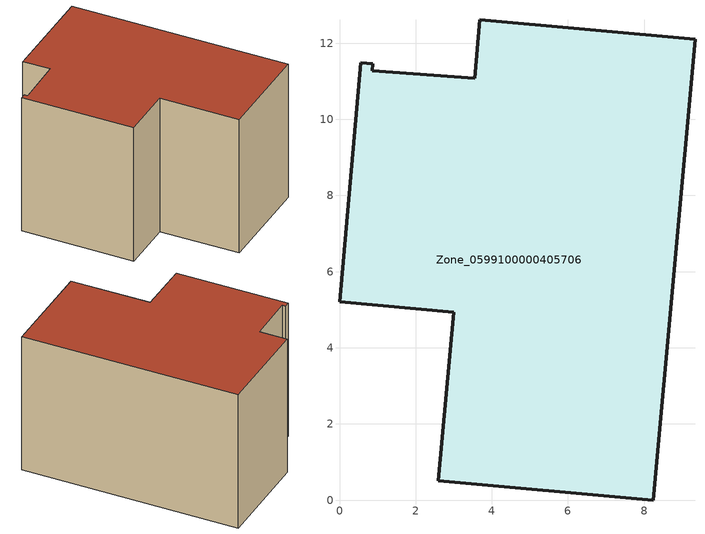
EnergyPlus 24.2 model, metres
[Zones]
Zone_0599100000405706
 floor ground (C_G): 2.99,4.94 0,5.21 0.56,11.48 0.87,11.46 0.86,11.27 3.55,11.08 3.69,12.61 9.34,12.1 8.24,0 2.59,0.51 z0
 wall outside (C_F): 8.24,0 9.34,12.1 3.69,12.61 3.55,11.08 0.86,11.27 0.87,11.46 0.56,11.48 0,5.21 2.99,4.94 2.59,0.51 8.24,0 z0:8.04
 roof outside (C_R): 0.87,11.46 0.56,11.48 0,5.21 2.99,4.94 2.59,0.51 8.24,0 9.34,12.1 3.69,12.61 3.55,11.08 0.86,11.27 z8.04
[BUILDING]
Pand.0599100000405706: North Axis=0; Terrain=City; Loads Convergence Tolerance Value=0.04; Temperature Convergence Tolerance Value=0.4; Solar Distribution=FullExterior; Maximum Number of Warmup Days=25; Minimum Number of Warmup Days=1
[Site:Location]
Rotterdam.The.Hague.AP_ZH_NLD Design_Conditions: Latitude=51.96; Longitude=4.45; Time Zone=1; Elevation=-4.5
[SITE:GROUNDTEMPERATURE:BUILDINGSURFACE]
18, 18, 18, 18, 18, 18, 18, 18, 18, 18, 18, 18
[MATERIAL] Thermal Absorptance=0.9; Solar Absorptance=0.7; Visible Absorptance=0.7
Name | Roughness | Thickness | Conductivity | Density | Specific Heat
G.TC.1992-2005 | MediumSmooth | 0.15 | 0.06 | 540 | 1210
F.TC.1992-2005 | Rough | 0.3 | 0.12 | 1920 | 840
R.TC.1992-2005 | MediumRough | 0.2 | 0.08 | 1500 | 1000
[CONSTRUCTION]
C_G: G.TC.1992-2005
C_F: F.TC.1992-2005
C_R: R.TC.1992-2005
[ZONE]
Zone_0599100000405706: Type=1; Multiplier=1; Ceiling Height=Autocalculate; Volume=Autocalculate; Floor Area=autocalculate; Part of Total Floor Area=Yes
[ZONEINFILTRATION:DESIGNFLOWRATE]
Infil_Zone_0599100000405706: Zone or ZoneList or Space or SpaceList=Zone_0599100000405706; Schedule=AlwaysOn; Design Flow Rate Calculation Method=Flow/Area; Flow Rate per Floor Area=0.0015; Constant Term Coefficient=1; Temperature Term Coefficient=0; Velocity Term Coefficient=0; Velocity Squared Term Coefficient=0
[HVACTEMPLATE:ZONE:IDEALLOADSAIRSYSTEM]
Zone_0599100000405706: Maximum Heating Supply Air Temperature=50; Minimum Cooling Supply Air Temperature=13; Maximum Heating Supply Air Humidity Ratio=0.0156; Minimum Cooling Supply Air Humidity Ratio=0.0077; Heating Limit=NoLimit; Cooling Limit=NoLimit; Dehumidification Control Type=ConstantSensibleHeatRatio; Cooling Sensible Heat Ratio=0.7; Dehumidification Setpoint=60; Humidification Control Type=None; Humidification Setpoint=30; Outdoor Air Method=None; Outdoor Air Flow Rate per Person=0.00944; Outdoor Air Flow Rate per Zone Floor Area=0; Outdoor Air Flow Rate per Zone=0; Demand Controlled Ventilation Type=None; Outdoor Air Economizer Type=NoEconomizer; Heat Recovery Type=None; Sensible Heat Recovery Effectiveness=0.7; Latent Heat Recovery Effectiveness=0.65
[ZONECONTROL:THERMOSTAT]
ThermostatControl_Zone_0599100000405706: Zone or ZoneList=Zone_0599100000405706; Control Type Schedule=DualSetpointControlType; Control 1=Thermostat_Zone_0599100000405706; Temperature Difference Between Cutout And Setpoint=0
[THERMOSTATSETPOINT:DUALSETPOINT]
Thermostat_Zone_0599100000405706: Heating Setpoint Temperature Schedule=HeatingSetpoint_Zone_0599100000405706; Cooling Setpoint Temperature Schedule=CoolingSetpoint_Zone_0599100000405706
[SCHEDULE:COMPACT]
HeatingSetpoint_Zone_0599100000405706: Through: 12/31, For: AllDays, Until: 24:00, 21
CoolingSetpoint_Zone_0599100000405706: Through: 12/31, For: AllDays, Until: 24:00, 24
DualSetpointControlType: Through: 12/31, For: AllDays, Until: 24:00, 4
AlwaysOn: Through: 12/31, For: AllDays, Until: 24:00, 1
